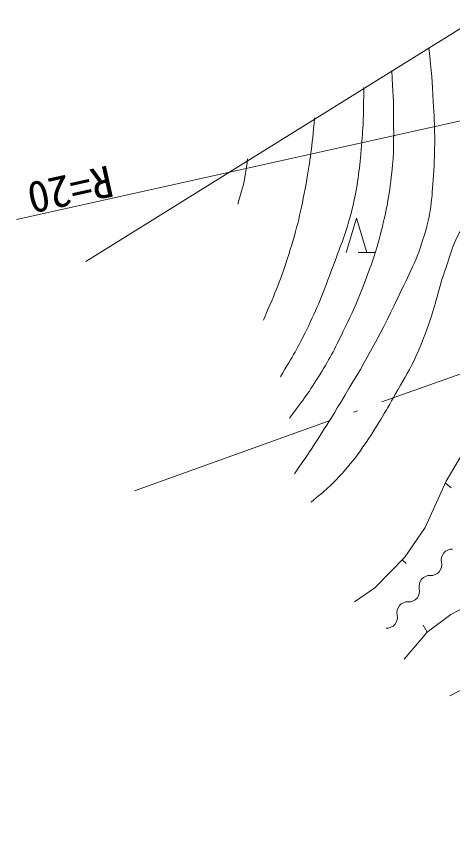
# Model space of a CAD drawing. Units: millimetres at full size, sheet at 1:1000; details may follow other scales. Extents: x 40000 to 680000, y 20000 to 380000.
# Drawn here: x 183372 to 208685, y 247231 to 294818 of the extents above; entities that cross this region are included whole.
import ezdxf
from ezdxf.enums import TextEntityAlignment as Align

# ---------------------------------------------------------------- set-up
doc = ezdxf.new("R2010")
doc.units = ezdxf.units.MM
doc.header["$LTSCALE"] = 1000
doc.linetypes.add('LONG_DASHED_DOTTED', pattern=[15.25, 12, -1.5, 0.25, -1.5])
for name, color, linetype, lineweight in [('M-BMK-HTXT', 7, 'LONG_DASHED_DOTTED', 13), ('M-BMK-OTRS', 5, 'Continuous', 13), ('M-STR-HTXT', 7, 'Continuous', 13), ('M-WORK', 1, 'Continuous', 13)]:
    doc.layers.add(name, color=color, linetype=linetype, lineweight=lineweight)
doc.styles.add('ＭＳ ゴシック', font='')
doc.styles.get('ＭＳ ゴシック').set_extended_font_data('MS Gothic')

msp = doc.modelspace()

# ---------------------------------------------------------------- linework, layer by layer
at = {"layer": 'M-BMK-HTXT'}
msp.add_line((190234, 267266), (210608, 274584), dxfattribs=at)
at = {"layer": 'M-BMK-OTRS'}
msp.add_line((187402, 280584), (210268, 294818), dxfattribs=at)
at = {"layer": 'M-STR-HTXT'}
msp.add_line((183372, 283021), (212325, 289451), dxfattribs=at)
at = {"layer": 'M-WORK'}
for p, q in [((202504, 281104), (203104, 283104)), ((203104, 283104), (203704, 281104)), ((204204, 281104), (203204, 281104)), ((210177, 271002), (208307, 267820)), ((208307, 267820), (207084, 265130)), ((208606, 267434), (208262, 267719)), ((207084, 265130), (205917, 263414)), ((205917, 263414), (204176, 261628)), ((205760, 263253), (205990, 263045)), ((204176, 261628), (202988, 260815)), ((208578, 260078), (209857, 260759)), ((207216, 259049), (208578, 260078)), ((206980, 259459), (207216, 259049)), ((205880, 257474), (207216, 259049))]:
    msp.add_line(p, q, dxfattribs=at)
for centre, start, end in [((208650, 263247), 86.7986, 193.0589), ((207433, 262965), 266.7987, 13.0588), ((207363, 261717), 86.7986, 193.0589), ((206145, 261434), 266.7987, 13.0588), ((206075, 260186), 86.7986, 193.0589), ((204858, 259904), 266.7987, 13.0588)]:
    msp.add_arc(centre, 625, start, end, dxfattribs=at)
for points, knots in [([(199514, 268239), (200826, 270177), (201177, 270727), (202172, 272367), (203580, 274687), (204332, 276016), (205502, 278465), (206172, 279865), (206609, 280636), (207050, 282124), (207469, 283535), (207499, 284384), (207590, 285853), (207687, 287417), (207648, 288299), (207566, 289864), (207502, 291090), (207466, 291510), (207304, 292997)], [0, 0, 0, 0, 1, 1, 1, 2, 2, 2, 3, 3, 3, 4, 4, 4, 5, 5, 5, 6, 6, 6, 6]), ([(199215, 271478), (200087, 272632), (200348, 272977), (200977, 274001), (201608, 275028), (201912, 275636), (202436, 276722), (202864, 277606), (203094, 278108), (203447, 279025), (203902, 280204), (204160, 280868), (204479, 282090), (204847, 283496), (205002, 284304), (205157, 285749), (205286, 286952), (205267, 287635), (205261, 288845), (205256, 289952), (205236, 290328), (205155, 291677)], [0, 0, 0, 0, 1, 1, 1, 2, 2, 2, 3, 3, 3, 4, 4, 4, 5, 5, 5, 6, 6, 6, 7, 7, 7, 7]), ([(198694, 273879), (199462, 275152), (199682, 275532), (200226, 276638), (200852, 277909), (201129, 278657), (201623, 279984), (202190, 281507), (202564, 282351), (202926, 283935), (203222, 285230), (203278, 285979), (203395, 287302), (203512, 288617), (203517, 289081), (203530, 290679)], [0, 0, 0, 0, 1, 1, 1, 2, 2, 2, 3, 3, 3, 4, 4, 4, 5, 5, 5, 5]), ([(197703, 277178), (198467, 278933), (198696, 279467), (199177, 280988), (199675, 282565), (199882, 283474), (200178, 285101), (200448, 286584), (200505, 287116), (200678, 288927)], [0, 0, 0, 0, 1, 1, 1, 2, 2, 2, 3, 3, 3, 3]), ([(196223, 283915), (196464, 284751), (196556, 284995), (196671, 285708), (196723, 286029), (196744, 286143), (196781, 286534)], [0, 0, 0, 0, 1, 1, 1, 2, 2, 2, 2]), ([(210702, 284188), (210001, 283540), (209741, 283273), (209278, 282570), (208726, 281731), (208626, 281143), (208289, 280197), (207878, 279044), (207779, 278355), (207383, 277196), (207095, 276354), (206931, 275880), (206559, 275070), (206199, 274283), (205933, 273873), (205506, 273121), (204819, 271908), (204439, 271223), (203661, 270066), (203168, 269331), (202869, 268930), (202275, 268273), (201631, 267562), (201347, 267333), (200472, 266605)], [0, 0, 0, 0, 1, 1, 1, 2, 2, 2, 3, 3, 3, 4, 4, 4, 5, 5, 5, 6, 6, 6, 7, 7, 7, 8, 8, 8, 8]), ([(208516, 255351), (211709, 256973), (212569, 257453), (215252, 258612), (216595, 259192), (217342, 259530), (218713, 260040), (221118, 260936), (222489, 261388), (224967, 262052), (227839, 262822), (229471, 263202), (232410, 263647), (233958, 263882), (234838, 263997), (236403, 263991), (237876, 263986), (238728, 264051), (240166, 263731), (241661, 263397), (242447, 262935), (243738, 262110), (244527, 261607), (245001, 261308), (245566, 260562), (246064, 259903), (246214, 259430), (246440, 258635), (246819, 257307), (246814, 256508), (246910, 255131), (247024, 253510), (246938, 252597), (246987, 250973), (247032, 249511), (247053, 249042), (247139, 247231)], [0, 0, 0, 0, 1, 1, 1, 2, 2, 2, 3, 3, 3, 4, 4, 4, 5, 5, 5, 6, 6, 6, 7, 7, 7, 8, 8, 8, 9, 9, 9, 10, 10, 10, 11, 11, 11, 12, 12, 12, 12])]:
    msp.add_open_spline(points, degree=3, knots=knots, dxfattribs=at)

# ---------------------------------------------------------------- texts
at = {"layer": 'M-STR-HTXT', "style": 'ＭＳ ゴシック'}
msp.add_text('R=20', height=1833, rotation=192.522, dxfattribs=at).set_placement((188618, 286715), align=Align.BOTTOM_LEFT)

doc.saveas('drawing.dxf')
